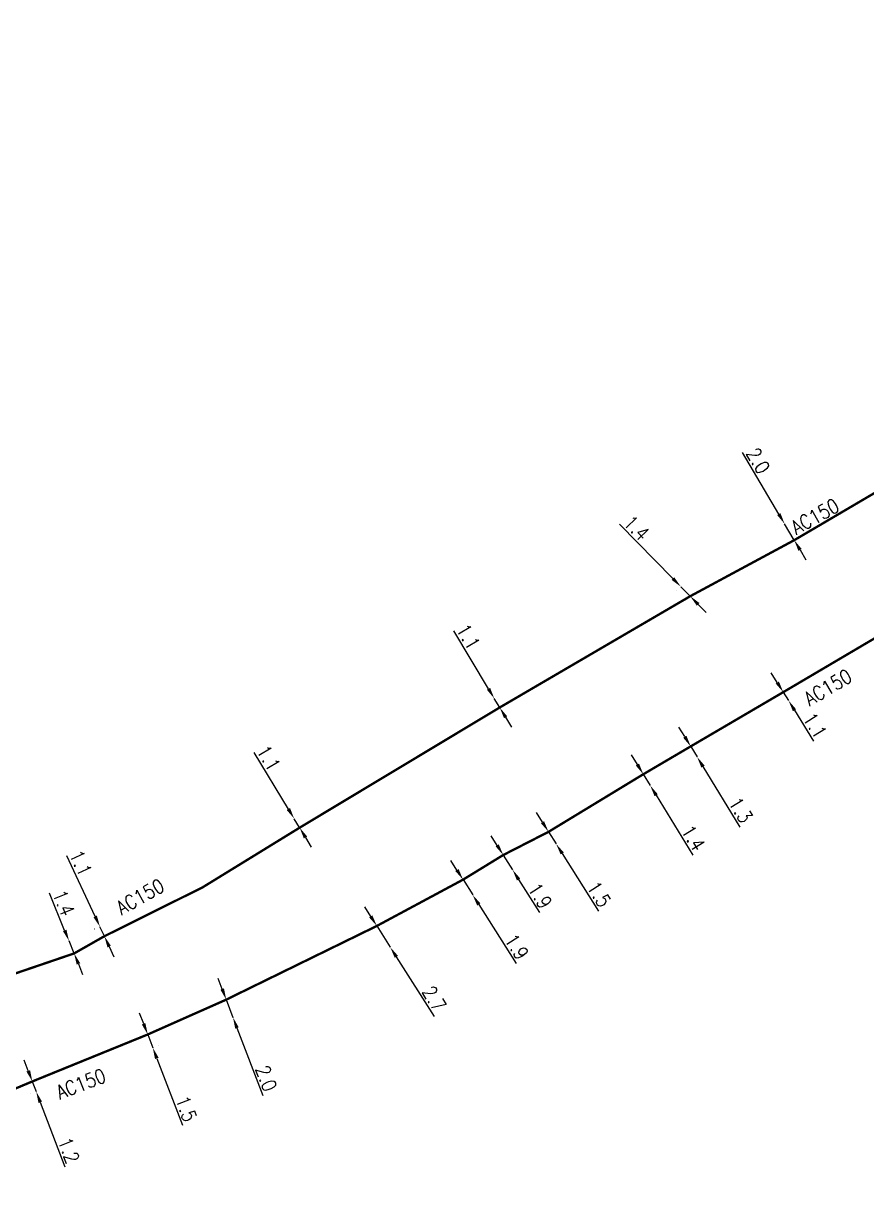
# Model space of a CAD drawing. Header units: millimetres. Extents: x 160996 to 162003, y 120996 to 122000.
# Drawn here: x 161829.2 to 161918.2, y 121630.8 to 121753.2 of the extents above; entities that cross this region are included whole.
import ezdxf

# ---------------------------------------------------------------- set-up
doc = ezdxf.new("R2010")
doc.units = ezdxf.units.MM
doc.header["$PDMODE"] = 34
doc.linetypes.add('L_100_AP', pattern=[14, 10, -1.5, 1, -1.5])
doc.layers.get('Defpoints').update_dxf_attribs({"linetype": 'CONTINUOUS'})
doc.layers.add('L_140', color=3, linetype='CONTINUOUS')
doc.styles.get("Standard").update_dxf_attribs({"font": 'romans.shx', "width": 0.85})
doc.dimstyles.get("Standard").update_dxf_attribs({"dimtxt": 1.5, "dimasz": 1.2, "dimexe": 0.625, "dimexo": 0.625, "dimgap": 0.25, "dimtad": 1, "dimdec": 1, "dimzin": 0, "dimdsep": 46, "dimtxsty": 'Standard', "dimcen": -0.5, "dimadec": 0, "dimazin": 0, "dimtfac": 1, "dimtdec": 1, "dimtmove": 0, "dimatfit": 3, "dimfxl": 0, "dimtolj": 1, "dimtzin": 0, "dimarcsym": 0})

# ---------------------------------------------------------------- blocks, each defined once
blk = doc.blocks.new('*D825')
at = {"layer": 'Defpoints', "color": 0, "linetype": 'Continuous', "transparency": 16777216}
for p in [(161830.18, 121641.47), (161830.59, 121640.4), (161830.59, 121640.4)]:
    blk.add_point(p, dxfattribs=at)
at = {"layer": 'L_140', "color": 0, "linetype": 'Continuous', "lineweight": -2, "transparency": 16777216}
for p, q in [((161829.75, 121642.59), (161829.32, 121643.71)), ((161829.59, 121641.25), (161829.59, 121641.25)), ((161830.18, 121641.47), (161830.59, 121640.4)), ((161830, 121640.17), (161830, 121640.17)), ((161831.01, 121639.27), (161833.62, 121632.44))]:
    blk.add_line(p, q, dxfattribs=at)
at = {"layer": 'L_140', "color": 0, "linetype": 'Continuous', "transparency": 16777216}
for points in [[(161829.94, 121642.66), (161829.56, 121642.52), (161830.18, 121641.47)], [(161831.2, 121639.35), (161830.83, 121639.2), (161830.59, 121640.4)]]:
    blk.add_solid(points, dxfattribs=at)
at = {"layer": 'L_140', "color": 0, "linetype": 'Continuous', "transparency": 16777216, "insert": (161834.02, 121634.2), "char_height": 1.5, "attachment_point": 5, "rotation": 290.8683}
blk.add_mtext('\\A1;1.2', dxfattribs=at)
blk = doc.blocks.new('*D826')
at = {"layer": 'Defpoints', "color": 0, "linetype": 'Continuous', "transparency": 16777216}
for p in [(161842.36, 121646.43), (161842.89, 121645.03), (161842.89, 121645.03)]:
    blk.add_point(p, dxfattribs=at)
at = {"layer": 'L_140', "color": 0, "linetype": 'Continuous', "lineweight": -2, "transparency": 16777216}
for p, q in [((161841.93, 121647.56), (161841.5, 121648.68)), ((161842.36, 121646.43), (161842.89, 121645.03)), ((161842.94, 121646.66), (161842.94, 121646.66)), ((161843.47, 121645.26), (161843.47, 121645.26)), ((161843.32, 121643.91), (161846.02, 121636.84))]:
    blk.add_line(p, q, dxfattribs=at)
at = {"layer": 'L_140', "color": 0, "linetype": 'Continuous', "transparency": 16777216}
for points in [[(161842.11, 121647.63), (161841.74, 121647.48), (161842.36, 121646.43)], [(161843.51, 121643.98), (161843.13, 121643.84), (161842.89, 121645.03)]]:
    blk.add_solid(points, dxfattribs=at)
at = {"layer": 'L_140', "color": 0, "linetype": 'Continuous', "transparency": 16777216, "insert": (161846.42, 121638.59), "char_height": 1.5, "attachment_point": 5, "rotation": 290.9238}
blk.add_mtext('\\A1;1.5', dxfattribs=at)
blk = doc.blocks.new('*D827')
at = {"layer": 'Defpoints', "color": 0, "linetype": 'Continuous', "transparency": 16777216}
for p in [(161850.64, 121650.11), (161851.35, 121648.24), (161851.35, 121648.24)]:
    blk.add_point(p, dxfattribs=at)
at = {"layer": 'L_140', "color": 0, "linetype": 'Continuous', "lineweight": -2, "transparency": 16777216}
for p, q in [((161850.21, 121651.23), (161849.79, 121652.35)), ((161850.05, 121649.89), (161850.05, 121649.89)), ((161850.64, 121650.11), (161851.35, 121648.24)), ((161851.77, 121647.12), (161854.49, 121639.97))]:
    blk.add_line(p, q, dxfattribs=at)
at = {"layer": 'L_140', "color": 0, "linetype": 'Continuous', "transparency": 16777216}
for points in [[(161850.4, 121651.3), (161850.03, 121651.16), (161850.64, 121650.11)], [(161851.96, 121647.19), (161851.59, 121647.05), (161851.35, 121648.24)]]:
    blk.add_solid(points, dxfattribs=at)
at = {"layer": 'L_140', "color": 0, "linetype": 'Continuous', "transparency": 16777216, "insert": (161854.86, 121641.8), "char_height": 1.5, "attachment_point": 5, "rotation": 290.7655}
blk.add_mtext('\\A1;2.0', dxfattribs=at)
blk = doc.blocks.new('*D828')
at = {"layer": 'Defpoints', "color": 0, "linetype": 'Continuous', "transparency": 16777216}
for p in [(161866.53, 121657.89), (161867.95, 121655.65), (161867.95, 121655.65)]:
    blk.add_point(p, dxfattribs=at)
at = {"layer": 'L_140', "color": 0, "linetype": 'Continuous', "lineweight": -2, "transparency": 16777216}
for p, q in [((161865.89, 121658.9), (161865.25, 121659.92)), ((161866.53, 121657.89), (161867.95, 121655.65)), ((161868.59, 121654.64), (161872.58, 121648.32))]:
    blk.add_line(p, q, dxfattribs=at)
at = {"layer": 'L_140', "color": 0, "linetype": 'Continuous', "transparency": 16777216}
for points in [[(161866.06, 121659.01), (161865.72, 121658.8), (161866.53, 121657.89)], [(161868.76, 121654.74), (161868.42, 121654.53), (161867.95, 121655.65)]]:
    blk.add_solid(points, dxfattribs=at)
at = {"layer": 'L_140', "color": 0, "linetype": 'Continuous', "transparency": 16777216, "insert": (161872.58, 121650.2), "char_height": 1.5, "attachment_point": 5, "rotation": 302.3156}
blk.add_mtext('\\A1;2.7', dxfattribs=at)
blk = doc.blocks.new('*D829')
at = {"layer": 'Defpoints', "color": 0, "linetype": 'Continuous', "transparency": 16777216}
for p in [(161875.63, 121662.78), (161876.65, 121661.17), (161876.65, 121661.17)]:
    blk.add_point(p, dxfattribs=at)
at = {"layer": 'L_140', "color": 0, "linetype": 'Continuous', "lineweight": -2, "transparency": 16777216}
for p, q in [((161874.99, 121663.79), (161874.35, 121664.81)), ((161875.63, 121662.78), (161876.65, 121661.17)), ((161877.29, 121660.16), (161881.23, 121653.92))]:
    blk.add_line(p, q, dxfattribs=at)
at = {"layer": 'L_140', "color": 0, "linetype": 'Continuous', "transparency": 16777216}
for points in [[(161875.16, 121663.9), (161874.82, 121663.69), (161875.63, 121662.78)], [(161877.46, 121660.27), (161877.12, 121660.05), (161876.65, 121661.17)]]:
    blk.add_solid(points, dxfattribs=at)
at = {"layer": 'L_140', "color": 0, "linetype": 'Continuous', "transparency": 16777216, "insert": (161881.3, 121655.7), "char_height": 1.5, "attachment_point": 5, "rotation": 302.3248}
blk.add_mtext('\\A1;1.9', dxfattribs=at)
blk = doc.blocks.new('*D830')
at = {"layer": 'Defpoints', "color": 0, "linetype": 'Continuous', "transparency": 16777216}
for p in [(161879.87, 121665.38), (161880.86, 121663.82), (161880.86, 121663.82)]:
    blk.add_point(p, dxfattribs=at)
at = {"layer": 'L_140', "color": 0, "linetype": 'Continuous', "lineweight": -2, "transparency": 16777216}
for p, q in [((161879.23, 121666.4), (161878.6, 121667.42)), ((161879.87, 121665.38), (161880.86, 121663.82)), ((161881.49, 121662.8), (161883.69, 121659.3))]:
    blk.add_line(p, q, dxfattribs=at)
at = {"layer": 'L_140', "color": 0, "linetype": 'Continuous', "transparency": 16777216}
for points in [[(161879.4, 121666.51), (161879.07, 121666.29), (161879.87, 121665.38)], [(161881.66, 121662.91), (161881.32, 121662.69), (161880.86, 121663.82)]]:
    blk.add_solid(points, dxfattribs=at)
at = {"layer": 'L_140', "color": 0, "linetype": 'Continuous', "transparency": 16777216, "insert": (161883.76, 121661.07), "char_height": 1.5, "attachment_point": 5, "rotation": 302.1094}
blk.add_mtext('\\A1;1.9', dxfattribs=at)
blk = doc.blocks.new('*D831')
at = {"layer": 'Defpoints', "color": 0, "linetype": 'Continuous', "transparency": 16777216}
for p in [(161884.65, 121667.83), (161885.45, 121666.56), (161885.45, 121666.56)]:
    blk.add_point(p, dxfattribs=at)
at = {"layer": 'L_140', "color": 0, "linetype": 'Continuous', "lineweight": -2, "transparency": 16777216}
for p, q in [((161884.01, 121668.85), (161883.37, 121669.86)), ((161884.65, 121667.83), (161885.45, 121666.56)), ((161886.09, 121665.55), (161889.94, 121659.44))]:
    blk.add_line(p, q, dxfattribs=at)
at = {"layer": 'L_140', "color": 0, "linetype": 'Continuous', "transparency": 16777216}
for points in [[(161884.18, 121668.95), (161883.85, 121668.74), (161884.65, 121667.83)], [(161886.26, 121665.65), (161885.93, 121665.44), (161885.45, 121666.56)]]:
    blk.add_solid(points, dxfattribs=at)
at = {"layer": 'L_140', "color": 0, "linetype": 'Continuous', "transparency": 16777216, "insert": (161889.99, 121661.24), "char_height": 1.5, "attachment_point": 5, "rotation": 302.2389}
blk.add_mtext('\\A1;1.5', dxfattribs=at)
blk = doc.blocks.new('*D832')
at = {"layer": 'Defpoints', "color": 0, "linetype": 'Continuous', "transparency": 16777216}
for p in [(161894.65, 121673.91), (161895.38, 121672.72), (161895.38, 121672.72)]:
    blk.add_point(p, dxfattribs=at)
at = {"layer": 'L_140', "color": 0, "linetype": 'Continuous', "lineweight": -2, "transparency": 16777216}
for p, q in [((161894.03, 121674.94), (161893.4, 121675.96)), ((161895.19, 121674.24), (161895.19, 121674.24)), ((161894.65, 121673.91), (161895.38, 121672.72)), ((161896.01, 121671.7), (161899.88, 121665.36))]:
    blk.add_line(p, q, dxfattribs=at)
at = {"layer": 'L_140', "color": 0, "linetype": 'Continuous', "transparency": 16777216}
for points in [[(161894.2, 121675.04), (161893.86, 121674.83), (161894.65, 121673.91)], [(161896.18, 121671.8), (161895.84, 121671.59), (161895.38, 121672.72)]]:
    blk.add_solid(points, dxfattribs=at)
at = {"layer": 'L_140', "color": 0, "linetype": 'Continuous', "transparency": 16777216, "insert": (161899.93, 121667.18), "char_height": 1.5, "attachment_point": 5, "rotation": 301.4034}
blk.add_mtext('\\A1;1.4', dxfattribs=at)
blk = doc.blocks.new('*D833')
at = {"layer": 'Defpoints', "color": 0, "linetype": 'Continuous', "transparency": 16777216}
for p in [(161899.65, 121676.85), (161900.33, 121675.74), (161900.33, 121675.74)]:
    blk.add_point(p, dxfattribs=at)
at = {"layer": 'L_140', "color": 0, "linetype": 'Continuous', "lineweight": -2, "transparency": 16777216}
for p, q in [((161899.03, 121677.88), (161898.4, 121678.9)), ((161899.65, 121676.85), (161900.33, 121675.74)), ((161900.95, 121674.72), (161904.85, 121668.33))]:
    blk.add_line(p, q, dxfattribs=at)
at = {"layer": 'L_140', "color": 0, "linetype": 'Continuous', "transparency": 16777216}
for points in [[(161899.2, 121677.98), (161898.86, 121677.77), (161899.65, 121676.85)], [(161901.13, 121674.82), (161900.78, 121674.61), (161900.33, 121675.74)]]:
    blk.add_solid(points, dxfattribs=at)
at = {"layer": 'L_140', "color": 0, "linetype": 'Continuous', "transparency": 16777216, "insert": (161904.93, 121670.13), "char_height": 1.5, "attachment_point": 5, "rotation": 301.404}
blk.add_mtext('\\A1;1.3', dxfattribs=at)
blk = doc.blocks.new('*D834')
at = {"layer": 'Defpoints', "color": 0, "linetype": 'Continuous', "transparency": 16777216}
for p in [(161909.42, 121682.58), (161909.98, 121681.69), (161909.98, 121681.69)]:
    blk.add_point(p, dxfattribs=at)
at = {"layer": 'L_140', "color": 0, "linetype": 'Continuous', "lineweight": -2, "transparency": 16777216}
for p, q in [((161908.79, 121683.6), (161908.16, 121684.62)), ((161909.42, 121682.58), (161909.98, 121681.69)), ((161910.61, 121680.67), (161912.62, 121677.42))]:
    blk.add_line(p, q, dxfattribs=at)
at = {"layer": 'L_140', "color": 0, "linetype": 'Continuous', "transparency": 16777216}
for points in [[(161908.96, 121683.7), (161908.62, 121683.49), (161909.42, 121682.58)], [(161910.78, 121680.77), (161910.44, 121680.56), (161909.98, 121681.69)]]:
    blk.add_solid(points, dxfattribs=at)
at = {"layer": 'L_140', "color": 0, "linetype": 'Continuous', "transparency": 16777216, "insert": (161912.78, 121679.06), "char_height": 1.5, "attachment_point": 5, "rotation": 301.797}
blk.add_mtext('\\A1;1.1', dxfattribs=at)
blk = doc.blocks.new('*D844')
at = {"layer": 'Defpoints', "color": 0, "linetype": 'Continuous', "transparency": 16777216}
for p in [(161834.05, 121656.31), (161834.05, 121656.31), (161834.61, 121655)]:
    blk.add_point(p, dxfattribs=at)
at = {"layer": 'L_140', "color": 0, "linetype": 'Continuous', "lineweight": -2, "transparency": 16777216}
for p, q in [((161833.59, 121657.42), (161831.98, 121661.36)), ((161834.59, 121654.99), (161834.05, 121656.31)), ((161834.03, 121654.77), (161834.01, 121654.76)), ((161835.04, 121653.88), (161835.49, 121652.77))]:
    blk.add_line(p, q, dxfattribs=at)
at = {"layer": 'L_140', "color": 0, "linetype": 'Continuous', "transparency": 16777216}
for points in [[(161833.78, 121657.5), (161833.41, 121657.35), (161834.05, 121656.31)], [(161835.23, 121653.96), (161834.86, 121653.81), (161834.59, 121654.99)]]:
    blk.add_solid(points, dxfattribs=at)
at = {"layer": 'L_140', "color": 0, "linetype": 'Continuous', "transparency": 16777216, "insert": (161833.48, 121660.32), "char_height": 1.5, "attachment_point": 5, "rotation": 292.2665}
blk.add_mtext('\\A1;1.4', dxfattribs=at)
blk = doc.blocks.new('*D845')
at = {"layer": 'Defpoints', "color": 0, "linetype": 'Continuous', "transparency": 16777216}
for p in [(161837.32, 121657.81), (161837.32, 121657.8), (161837.79, 121656.81)]:
    blk.add_point(p, dxfattribs=at)
at = {"layer": 'L_140', "color": 0, "linetype": 'Continuous', "lineweight": -2, "transparency": 16777216}
for p, q in [((161836.81, 121658.89), (161833.82, 121665.3)), ((161836.76, 121657.54), (161836.75, 121657.54)), ((161837.78, 121656.81), (161837.32, 121657.8)), ((161837.22, 121656.55), (161837.21, 121656.54)), ((161838.29, 121655.72), (161838.79, 121654.63))]:
    blk.add_line(p, q, dxfattribs=at)
at = {"layer": 'L_140', "color": 0, "linetype": 'Continuous', "transparency": 16777216}
for points in [[(161836.99, 121658.98), (161836.63, 121658.81), (161837.32, 121657.8)], [(161838.47, 121655.8), (161838.11, 121655.63), (161837.78, 121656.81)]]:
    blk.add_solid(points, dxfattribs=at)
at = {"layer": 'L_140', "color": 0, "linetype": 'Continuous', "transparency": 16777216, "insert": (161835.29, 121664.53), "char_height": 1.5, "attachment_point": 5, "rotation": 294.9725}
blk.add_mtext('\\A1;1.1', dxfattribs=at)
blk = doc.blocks.new('*D846')
at = {"layer": 'Defpoints', "color": 0, "linetype": 'Continuous', "transparency": 16777216}
for p in [(161857.82, 121669.21), (161857.82, 121669.21), (161858.39, 121668.27)]:
    blk.add_point(p, dxfattribs=at)
at = {"layer": 'L_140', "color": 0, "linetype": 'Continuous', "lineweight": -2, "transparency": 16777216}
for p, q in [((161857.2, 121670.24), (161853.59, 121676.22)), ((161858.39, 121668.27), (161857.82, 121669.21)), ((161859, 121667.24), (161859.62, 121666.21))]:
    blk.add_line(p, q, dxfattribs=at)
at = {"layer": 'L_140', "color": 0, "linetype": 'Continuous', "transparency": 16777216}
for points in [[(161857.37, 121670.34), (161857.03, 121670.13), (161857.82, 121669.21)], [(161859.18, 121667.34), (161858.83, 121667.14), (161858.39, 121668.27)]]:
    blk.add_solid(points, dxfattribs=at)
at = {"layer": 'L_140', "color": 0, "linetype": 'Continuous', "transparency": 16777216, "insert": (161855.13, 121675.61), "char_height": 1.5, "attachment_point": 5, "rotation": 301.0704}
blk.add_mtext('\\A1;1.1', dxfattribs=at)
blk = doc.blocks.new('*D847')
at = {"layer": 'Defpoints', "color": 0, "linetype": 'Continuous', "transparency": 16777216}
for p in [(161878.93, 121681.9), (161878.93, 121681.9), (161879.5, 121680.96)]:
    blk.add_point(p, dxfattribs=at)
at = {"layer": 'L_140', "color": 0, "linetype": 'Continuous', "lineweight": -2, "transparency": 16777216}
for p, q in [((161878.32, 121682.93), (161874.65, 121689.04)), ((161879.5, 121680.96), (161878.93, 121681.9)), ((161880.12, 121679.93), (161880.74, 121678.9))]:
    blk.add_line(p, q, dxfattribs=at)
at = {"layer": 'L_140', "color": 0, "linetype": 'Continuous', "transparency": 16777216}
for points in [[(161878.49, 121683.03), (161878.15, 121682.83), (161878.93, 121681.9)], [(161880.29, 121680.03), (161879.95, 121679.83), (161879.5, 121680.96)]]:
    blk.add_solid(points, dxfattribs=at)
at = {"layer": 'L_140', "color": 0, "linetype": 'Continuous', "transparency": 16777216, "insert": (161876.19, 121688.43), "char_height": 1.5, "attachment_point": 5, "rotation": 300.9668}
blk.add_mtext('\\A1;1.1', dxfattribs=at)
blk = doc.blocks.new('*D848')
at = {"layer": 'Defpoints', "color": 0, "linetype": 'Continuous', "transparency": 16777216}
for p in [(161898.62, 121693.71), (161898.62, 121693.71), (161899.6, 121692.71)]:
    blk.add_point(p, dxfattribs=at)
at = {"layer": 'L_140', "color": 0, "linetype": 'Continuous', "lineweight": -2, "transparency": 16777216}
for p, q in [((161897.78, 121694.57), (161892.14, 121700.31)), ((161898.17, 121693.27), (161898.17, 121693.27)), ((161899.6, 121692.71), (161898.62, 121693.71)), ((161899.15, 121692.27), (161899.15, 121692.27)), ((161900.44, 121691.85), (161901.28, 121691))]:
    blk.add_line(p, q, dxfattribs=at)
at = {"layer": 'L_140', "color": 0, "linetype": 'Continuous', "transparency": 16777216}
for points in [[(161897.92, 121694.71), (161897.64, 121694.43), (161898.62, 121693.71)], [(161900.58, 121691.99), (161900.3, 121691.71), (161899.6, 121692.71)]]:
    blk.add_solid(points, dxfattribs=at)
at = {"layer": 'L_140', "color": 0, "linetype": 'Continuous', "transparency": 16777216, "insert": (161893.93, 121699.92), "char_height": 1.5, "attachment_point": 5, "rotation": 314.4478}
blk.add_mtext('\\A1;1.4', dxfattribs=at)
blk = doc.blocks.new('*D849')
at = {"layer": 'Defpoints', "color": 0, "linetype": 'Continuous', "transparency": 16777216}
for p in [(161909.56, 121700.35), (161909.56, 121700.35), (161910.58, 121698.63)]:
    blk.add_point(p, dxfattribs=at)
at = {"layer": 'L_140', "color": 0, "linetype": 'Continuous', "lineweight": -2, "transparency": 16777216}
for p, q in [((161908.95, 121701.38), (161905.11, 121707.87)), ((161910.58, 121698.63), (161909.56, 121700.35)), ((161911.12, 121698.95), (161911.12, 121698.95)), ((161911.19, 121697.6), (161911.81, 121696.57))]:
    blk.add_line(p, q, dxfattribs=at)
at = {"layer": 'L_140', "color": 0, "linetype": 'Continuous', "transparency": 16777216}
for points in [[(161909.12, 121701.49), (161908.78, 121701.28), (161909.56, 121700.35)], [(161911.37, 121697.7), (161911.02, 121697.5), (161910.58, 121698.63)]]:
    blk.add_solid(points, dxfattribs=at)
at = {"layer": 'L_140', "color": 0, "linetype": 'Continuous', "transparency": 16777216, "insert": (161906.77, 121707.02), "char_height": 1.5, "attachment_point": 5, "rotation": 300.6489}
blk.add_mtext('\\A1;2.0', dxfattribs=at)

msp = doc.modelspace()

# ---------------------------------------------------------------- linework, layer by layer
at = {"layer": 'L_140', "linetype": 'L_100_AP', "const_width": 0.25, "flags": 128}
msp.add_lwpolyline([(162000, 121753.1), (161992.17, 121748.35), (161983.17, 121742.99), (161965.07, 121732.24), (161949.96, 121723.11), (161945.83, 121720.54), (161946.35, 121719.68), (161945.31, 121719.05), (161910.58, 121698.63), (161899.6, 121692.71), (161879.5, 121680.96), (161858.39, 121668.27), (161848.15, 121661.97), (161837.79, 121656.81), (161834.59, 121654.99), (161825.94, 121652.04), (161817.34, 121649.9), (161811.05, 121648.17), (161806.05, 121647.75)], dxfattribs=at)
at = {"layer": 'L_140', "linetype": 'L_100_AP', "flags": 128}
msp.add_lwpolyline([(161815.8, 121630.89, 0.25, 0.25, 0), (161816.09, 121631.24, 0.25, 0.25, 0), (161815.67, 121631.58, 0.25, 0.25, 0), (161817.2, 121633.49, 0.25, 0.25, 0), (161820.34, 121637.27, 0.25, 0.25, 0), (161824.64, 121639.14, 0.25, 0.25, 0), (161830.18, 121641.47, 0.25, 0.25, 0), (161842.36, 121646.43, 0.25, 0.25, 0), (161850.64, 121650.11, 0.25, 0.25, 0), (161866.53, 121657.89, 0.25, 0.25, 0), (161875.63, 121662.78, 0.25, 0.25, 0), (161879.87, 121665.38, 0.25, 0.25, 0), (161884.65, 121667.83, 0.25, 0.25, 0), (161894.65, 121673.91, 0.25, 0.25, 0), (161899.65, 121676.85, 0.25, 0.25, 0), (161909.42, 121682.58, 0.25, 0.25, 0), (161926.27, 121692.52, 0.25, 0.25, 0), (161926.59, 121692, 0.25, 0.25, 0), (161935.46, 121692.72, 0.25, 0.25, 0), (161947.76, 121693.73, 0.25, 0.25, 0), (161947.76, 121693.73, 0.25, 0.25, 0), (161951.41, 121693.97, 0.25, 0.25, 0), (161952.75, 121694.06, 0.25, 0.25, 0), (161952.71, 121694.5, 0.25, 0.25, 0), (161953.11, 121694.54, 0.25, 0.25, 0), (161953.6, 121694.62, 0, 0, 0)], format="xyseb", dxfattribs=at)

# ---------------------------------------------------------------- texts
at = {"layer": 'L_140', "linetype": 'Continuous', "width": 0.85}
for rotation, p in [(29.2731, (161910.78, 121699.16)), (30.4063, (161912.18, 121681.07)), (29.2731, (161839.57, 121659.01)), (20.871, (161833.05, 121639.55))]:
    msp.add_text('AC150', height=1.5, rotation=rotation, dxfattribs=at).set_placement(p)

# ---------------------------------------------------------------- dimensions: what is measured, and where the dimension line sits
at = {"layer": 'L_140', "linetype": 'Continuous'}
for base, p1, p2, angle, picture, middle in [((161909.56, 121700.35), (161910.58, 121698.63), (161909.56, 121700.35), 300.6489, '*D849', (161905.91, 121706.51)), ((161898.62, 121693.71), (161899.6, 121692.71), (161898.62, 121693.71), 314.4478, '*D848', (161893.21, 121699.22)), ((161878.93, 121681.9), (161879.5, 121680.96), (161878.93, 121681.9), 300.9668, '*D847', (161875.33, 121687.91)), ((161909.98, 121681.69), (161909.42, 121682.58), (161909.98, 121681.69), 121.797, '*D834', (161911.93, 121678.53)), ((161900.33, 121675.74), (161899.65, 121676.85), (161900.33, 121675.74), 121.404, '*D833', (161904.08, 121669.61)), ((161857.82, 121669.21), (161858.39, 121668.27), (161857.82, 121669.21), 301.0704, '*D846', (161854.27, 121675.1)), ((161895.38, 121672.72), (161894.65, 121673.91), (161895.38, 121672.72), 121.4034, '*D832', (161899.08, 121666.66)), ((161885.45, 121666.56), (161884.65, 121667.83), (161885.45, 121666.56), 122.2389, '*D831', (161889.15, 121660.71)), ((161880.8558, 121663.8155), (161879.8724, 121665.3825), (161880.8558, 121663.8155), 122.1094, '*D830', (161882.9098, 121660.5423)), ((161837.32, 121657.8), (161837.79, 121656.81), (161837.32, 121657.81), 294.9725, '*D845', (161834.38, 121664.11)), ((161876.65, 121661.17), (161875.63, 121662.78), (161876.65, 121661.17), 122.3248, '*D829', (161880.45, 121655.16)), ((161834.05, 121656.31), (161834.61, 121655), (161834.05, 121656.31), 292.2665, '*D844', (161832.56, 121659.94)), ((161867.9502, 121655.6498), (161866.5335, 121657.8893), (161867.9502, 121655.6498), 122.3156, '*D828', (161871.7368, 121649.6634)), ((161851.35, 121648.24), (161850.64, 121650.11), (161851.35, 121648.24), 110.7655, '*D827', (161853.92, 121641.45)), ((161842.89, 121645.03), (161842.36, 121646.43), (161842.89, 121645.03), 110.9238, '*D826', (161845.49, 121638.23)), ((161830.5857, 121640.3952), (161830.176, 121641.4697), (161830.5857, 121640.3952), 110.8683, '*D825', (161833.0851, 121633.8388))]:
    dim = msp.add_linear_dim(base=base, p1=p1, p2=p2, angle=angle, dimstyle='Standard', dxfattribs=at)
    dim.commit()
    dim.dimension.update_dxf_attribs({"geometry": picture, "text_midpoint": middle, "dimtype": 160})

doc.saveas('drawing.dxf')
